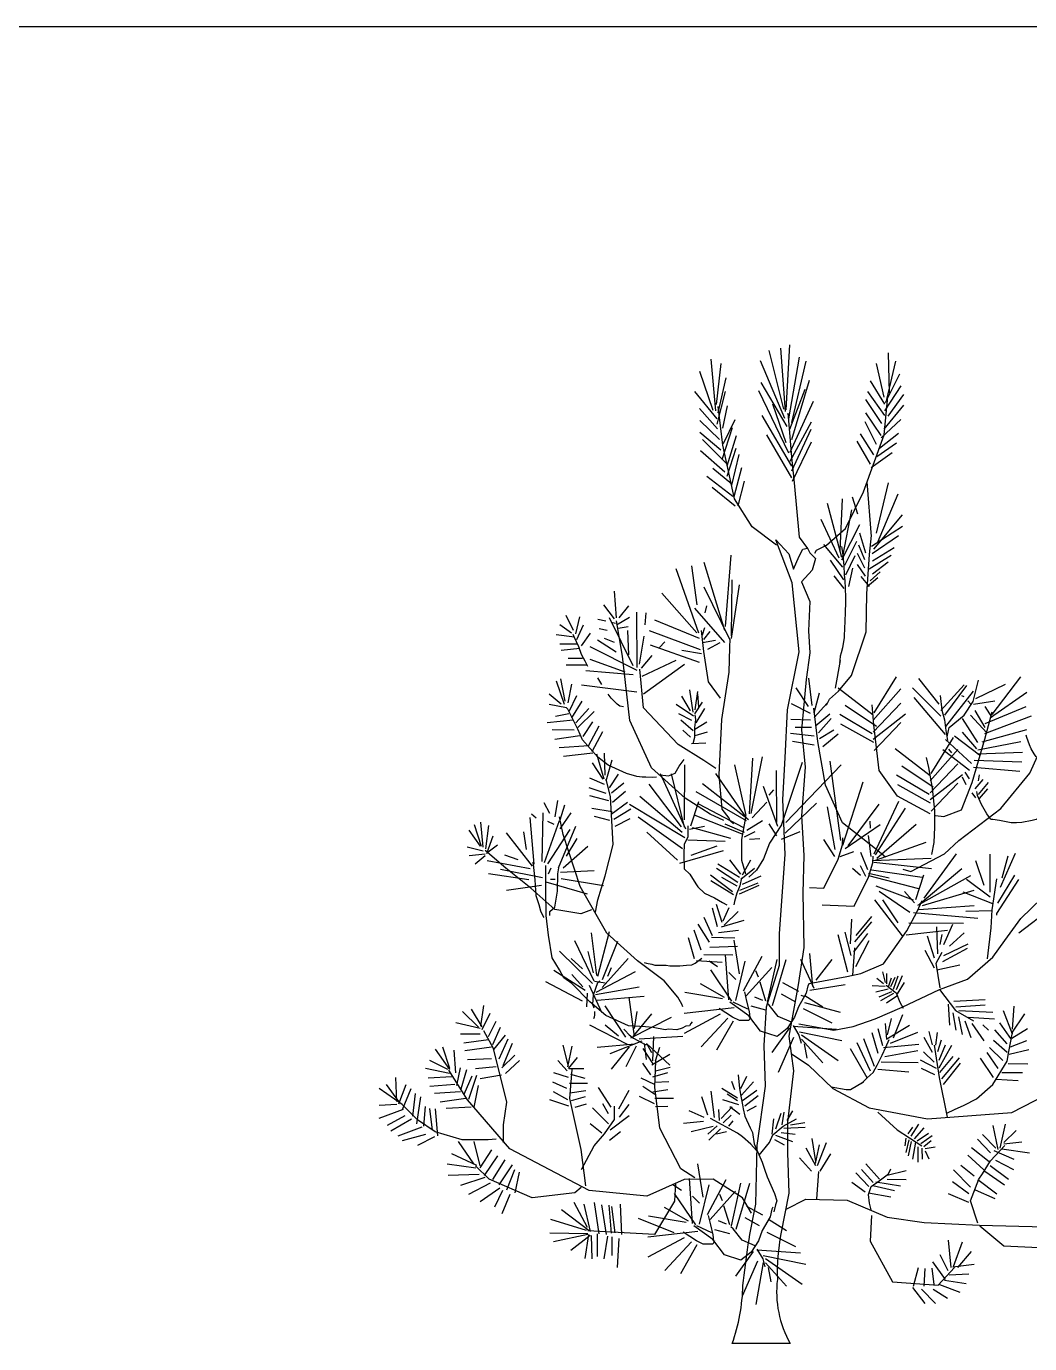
# Model space of a CAD drawing. Header units: millimetres. Extents: x 284148 to 331264, y 78716 to 101523.
# Drawn here: x 322635 to 324920, y 89466 to 92468 of the extents above; entities that cross this region are included whole.
import ezdxf

# ---------------------------------------------------------------- set-up
doc = ezdxf.new("R2010")
doc.units = ezdxf.units.MM
doc.layers.add('www.cad-blocks.net', color=7, linetype='Continuous')

# ---------------------------------------------------------------- blocks, each defined once
blk = doc.blocks.new('A$C13333923')
for p, q in [((922.9, 2129.2), (889, 2263.2)), ((926.5, 2124), (915.6, 2268.4)), ((927.7, 2128), (936.2, 2276.2)), ((1163.6, 2165.7), (1161.2, 2258)), ((768, 2125.4), (757.2, 2243.7)), ((769.2, 2139.7), (780.1, 2233.3)), ((925.3, 2108.4), (869.7, 2239.8)), ((933.8, 2107.1), (958, 2247.6)), ((941, 2099.3), (973.7, 2238.5)), ((1151.5, 2156.6), (1133.4, 2233.3)), ((1157.6, 2151.4), (1178.1, 2238.5)), ((762, 2126.7), (731.7, 2215.1)), ((772.9, 2121.4), (791, 2200.8)), ((941, 2060.3), (981, 2195.6)), ((1152.7, 2140.9), (1120.1, 2194.3)), ((1153.9, 2144.9), (1186.6, 2209.9)), ((770.5, 2107.1), (719.7, 2169.6)), ((770.5, 2095.5), (789.8, 2169.6)), ((933.8, 2029.1), (866, 2170.9)), ((930.2, 2090.3), (870.9, 2190.4)), ((936.2, 2083.7), (971.3, 2174.8)), ((1152.7, 2115), (1114, 2169.6)), ((1152.7, 2125.4), (1190.2, 2182.6)), ((1160, 2113.7), (1196.3, 2163.1)), ((783.8, 2047.3), (772.9, 2135.8)), ((783.8, 2086.4), (794.7, 2137.1)), ((927.7, 2052.5), (897.5, 2140.9)), ((937.4, 2031.7), (990.6, 2147.5)), ((1145.5, 2096.7), (1109.2, 2151.4)), ((1151.5, 2083.7), (1196.3, 2138.4)), ((771.7, 2085), (730.5, 2130.6)), ((776.5, 2060.3), (731.7, 2103.3)), ((785, 2051.2), (811.6, 2105.9)), ((941, 1999.2), (873.3, 2115)), ((1144.3, 2069.4), (1109.2, 2121.4)), ((1144.3, 2064.2), (1189, 2105.9)), ((778.9, 2035.7), (731.7, 2075.9)), ((782.6, 2014.8), (805.5, 2087.6)), ((937.4, 2010.9), (985.8, 2100.7)), ((941, 1988.8), (984.6, 2083.7)), ((1127.3, 2025.2), (1097.1, 2073.4)), ((1133.4, 2048.6), (1108, 2100.7)), ((1140.6, 2040.8), (1184.2, 2074.7)), ((793.5, 2004.4), (737.8, 2060.3)), ((810.4, 1925.1), (783.8, 2047.3)), ((793.5, 2000.5), (815.2, 2069.4)), ((941, 1973.2), (884.2, 2070.7)), ((942.2, 1965.4), (985.8, 2055.2)), ((1120.1, 2004.4), (1089.8, 2056.4)), ((1134.6, 2021.3), (1179.4, 2052.5)), ((788.6, 1986.2), (733, 2034.3)), ((793.5, 1977.1), (814, 2040.8)), ((804.3, 1956.3), (821.3, 2026.5)), ((1121.3, 1996.6), (1169.7, 2030.4)), ((804.3, 1958.9), (760.8, 1994)), ((809.2, 1930.3), (827.3, 1996.6)), ((806.7, 1930.3), (747.5, 1975.8)), ((818.9, 1909.5), (833.4, 1965.4)), ((1122.5, 1839.3), (1112.8, 1964.1)), ((1133.4, 1847.1), (1161.2, 1961.5)), ((811.6, 1908.2), (759.6, 1951.1)), ((850.3, 1861.4), (810.4, 1925.1)), ((1051.1, 1806.8), (1056, 1925.1)), ((1091, 1890), (1078.9, 1929)), ((1135.8, 1825), (1183, 1936.8)), ((1054.7, 1791.2), (1022.1, 1914.7)), ((1057.2, 1793.8), (1077.7, 1900.4)), ((906, 1819.8), (850.3, 1861.4)), ((1048.7, 1789.9), (1007.6, 1878.3)), ((1054.7, 1786), (1095.9, 1866.6)), ((1122.5, 1817.2), (1192.7, 1862.7)), ((1127.3, 1810.7), (1192.7, 1888.7)), ((1109.2, 1801.6), (1095.9, 1847.1)), ((1123.7, 1800.3), (1184.2, 1841.9)), ((1056.8, 1769.2), (1013.7, 1821.3)), ((1061.3, 1774.2), (1088.6, 1828.7)), ((1107.3, 1786.2), (1093.6, 1819.6)), ((1124.8, 1783.9), (1173.6, 1814.5)), ((725.6, 1683.8), (713.5, 1772.2)), ((788.5, 1625.3), (741.3, 1780)), ((789.7, 1634.4), (803, 1796.9)), ((1059.6, 1740.3), (1029.1, 1785)), ((1064.2, 1752.1), (1085.1, 1795.8)), ((1107.3, 1767.4), (1090.3, 1800.9)), ((1108.4, 1748.7), (1090.3, 1775.4)), ((1116.9, 1765.8), (1166.8, 1797)), ((1124.3, 1753.9), (1160, 1781.6)), ((729.3, 1618.8), (677.2, 1765.7)), ((1060.2, 1721), (1037.6, 1749.3)), ((1071, 1725.5), (1080.1, 1767.4)), ((1117.5, 1725.5), (1098.8, 1748.2)), ((1112.3, 1725.5), (1136.8, 1745.9)), ((1119.1, 1738.5), (1141.8, 1758.4)), ((541.7, 1653.9), (536.9, 1715)), ((800.6, 1603.2), (741.3, 1724.1)), ((803.8, 1613.1), (805, 1740.5)), ((803.8, 1606.6), (822, 1728.9)), ((536.9, 1651.3), (512.7, 1683.8)), ((547.8, 1653.9), (569.6, 1681.2)), ((724.4, 1620.1), (644.6, 1709.8)), ((743.8, 1665.6), (747.4, 1681.2)), ((443.8, 1625.3), (426.8, 1659.1)), ((448.6, 1617.5), (458.3, 1656.5)), ((579.2, 1544.7), (526, 1653.9)), ((541.7, 1638.3), (570.8, 1655.2)), ((588.9, 1540.8), (587.7, 1666.9)), ((607.1, 1638.3), (609.5, 1665.6)), ((788.5, 1598), (719.6, 1676)), ((438.9, 1618.8), (412.3, 1638.3)), ((451, 1604.5), (466.7, 1638.3)), ((517.5, 1646.1), (499.4, 1650)), ((520, 1625.3), (501.8, 1629.2)), ((539.3, 1640.9), (529.6, 1643.5)), ((545.4, 1630.5), (568.4, 1634.4)), ((569.6, 1569.4), (567.1, 1625.3)), ((732.9, 1581.1), (616.7, 1624)), ((730.5, 1607.1), (628.8, 1648.7)), ((737.7, 1614.9), (742.5, 1631.8)), ((740.1, 1604.5), (754.7, 1622.7)), ((446.2, 1609.7), (403.8, 1614.9)), ((451, 1594.1), (412.3, 1594.1)), ((445, 1611), (442.5, 1616.2)), ((455.8, 1587.6), (445, 1611)), ((461.9, 1590.2), (482.5, 1618.8)), ((540.5, 1575.9), (498.2, 1603.2)), ((536.9, 1598), (513.9, 1607.1)), ((593.8, 1548.6), (604.6, 1612.3)), ((730.5, 1552.5), (619.2, 1591.5)), ((639.7, 1586.3), (651.8, 1599.3)), ((737.7, 1598), (766.8, 1603.2)), ((749.8, 1582.4), (777.6, 1598)), ((458.3, 1583.7), (415.9, 1579.8)), ((464.3, 1561.6), (431.6, 1561.6)), ((461.9, 1570.7), (455.8, 1587.6)), ((470.4, 1555.1), (461.9, 1570.7)), ((588.9, 1534.3), (481.3, 1587.6)), ((598.6, 1539.4), (622.8, 1568.1)), ((735.3, 1572), (690.5, 1579.8)), ((474, 1546), (426.8, 1546)), ((476.4, 1543.4), (470.4, 1555.1)), ((579.2, 1523.9), (471.6, 1532.9)), ((561.1, 1530.4), (481.3, 1559)), ((599.8, 1521.2), (677.2, 1557.7)), ((603.4, 1481), (696.6, 1548.6)), ((423.2, 1456.2), (405, 1509.6)), ((424.4, 1464), (414.7, 1514.8)), ((431.6, 1460.2), (440.1, 1503.1)), ((507.9, 1501.7), (499.4, 1517.4)), ((987.2, 1454.5), (979.9, 1516.8)), ((1128.7, 1437.5), (1179.5, 1519.4)), ((1276.3, 1457), (1230.3, 1515.6)), ((1279.9, 1442.7), (1333.1, 1501.3)), ((1359.7, 1470.1), (1427.5, 1502.5)), ((1397.2, 1433.6), (1462.6, 1519.4)), ((415.9, 1457.5), (388.1, 1479.7)), ((434.1, 1440.6), (451, 1477)), ((587.7, 1484.8), (461.9, 1500.5)), ((709.9, 1441.9), (690.5, 1475.7)), ((715.9, 1439.3), (708.7, 1490.1)), ((720.8, 1444.5), (726.8, 1486.2)), ((729.4, 1451.2), (726.8, 1480.5)), ((978.7, 1451.8), (950.8, 1494.8)), ((992, 1437.5), (1004.1, 1483)), ((1126.3, 1432.3), (1046.4, 1493.5)), ((1126.3, 1420.6), (1189.2, 1492.2)), ((1279.9, 1429.7), (1215.8, 1494.8)), ((1290.8, 1388.1), (1219.4, 1472.6)), ((1289.6, 1432.3), (1339.2, 1499.9)), ((1292, 1406.3), (1354.9, 1486.9)), ((1333.1, 1474), (1328.3, 1476.5)), ((1393.6, 1427.1), (1475.9, 1484.3)), ((428, 1448.5), (388.1, 1456.2)), ((440.1, 1426.3), (463.1, 1464)), ((448.6, 1414.6), (478.8, 1447.1)), ((717.1, 1430.2), (677.2, 1456.2)), ((719.6, 1435.4), (737.7, 1461.5)), ((723.2, 1414.6), (742.5, 1447.1)), ((983.5, 1436.2), (940, 1458.3)), ((992, 1427.1), (1021, 1459.6)), ((1133.5, 1406.3), (1062.1, 1454.5)), ((1126.3, 1393.3), (1189.2, 1459.6)), ((1348.9, 1457), (1341.6, 1464.8)), ((1354.9, 1457), (1403.3, 1464.8)), ((1381.5, 1403.7), (1358.5, 1442.7)), ((1397.2, 1427.1), (1381.5, 1451.8)), ((1381.5, 1412.8), (1474.7, 1451.8)), ((442.5, 1421.1), (383.3, 1414.6)), ((432.9, 1435.4), (402.6, 1429)), ((453.4, 1404.2), (490.9, 1440.6)), ((465.5, 1383.4), (487.3, 1417.2)), ((713.5, 1419.8), (683.3, 1435.4)), ((715.9, 1396.4), (688.1, 1421.1)), ((719.6, 1400.3), (747.4, 1417.2)), ((983.5, 1420.6), (938.8, 1421.9)), ((995.6, 1408.9), (1027.1, 1434.9)), ((1001.7, 1392), (1030.7, 1424.5)), ((1123.8, 1389.4), (1050, 1433.6)), ((1127.5, 1369.9), (1052.5, 1411.5)), ((1126.3, 1377.7), (1200.1, 1434.9)), ((1128.7, 1351.7), (1189.2, 1415.4)), ((1364.6, 1369.9), (1329.5, 1424.5)), ((1385.1, 1392), (1347.7, 1432.3)), ((1380.3, 1390.7), (1486.8, 1431)), ((445, 1397.7), (395.3, 1399)), ((458.3, 1384.7), (401.4, 1376.9)), ((477.6, 1362.6), (501.8, 1408.1)), ((486.1, 1349.6), (510.3, 1395.1)), ((709.9, 1382.1), (693, 1397.7)), ((720.8, 1386), (748.6, 1393.8)), ((992, 1384.2), (937.5, 1390.7)), ((985.9, 1403.7), (948.4, 1403.7)), ((1004.1, 1379), (1036.8, 1398.5)), ((1011.3, 1360.8), (1046.4, 1389.4)), ((1258.3, 1299.4), (1309.1, 1381.3)), ((1368.2, 1341.3), (1311.3, 1384.2)), ((1362.2, 1355.6), (1329.5, 1393.3)), ((1374.3, 1371.2), (1475.9, 1399.8)), ((478.8, 1362.6), (411.1, 1357.4)), ((712.3, 1367.8), (745, 1369.1)), ((992, 1363.4), (942.4, 1372.5)), ((1255.8, 1294.2), (1176, 1355.3)), ((1255.8, 1282.5), (1318.7, 1354)), ((1345.2, 1306.2), (1284.7, 1353)), ((1350.1, 1321.8), (1290.8, 1376.4)), ((1364.6, 1353), (1462.6, 1372.5)), ((487.3, 1345.7), (420.8, 1337.9)), ((511, 1286.1), (486.8, 1323.8)), ((513.4, 1286.1), (496.5, 1343.3)), ((515.8, 1295.1), (514.6, 1345.9)), ((518.3, 1282.2), (531.6, 1330.3)), ((844.8, 1207.3), (852, 1334.1)), ((848.2, 1208), (874, 1337.4)), ((917.4, 1181.6), (965.5, 1325.2)), ((1052.5, 1146.3), (1028.3, 1327)), ((1255.8, 1255.2), (1318.7, 1321.5)), ((1356.1, 1329.6), (1465, 1325.7)), ((1363.4, 1343.9), (1466.2, 1347.8)), ((525.5, 1266.5), (546.1, 1297.8)), ((699.1, 1172.1), (641.4, 1298.1)), ((696.7, 1177.1), (667.2, 1298.6)), ((696.6, 1193.3), (696.9, 1318.7)), ((837.9, 1197.9), (767.9, 1299)), ((837.2, 1203.2), (811, 1319)), ((906.8, 1187.7), (906.2, 1305.7)), ((927.4, 1187.2), (1053.6, 1318.7)), ((1253.4, 1251.3), (1179.6, 1295.5)), ((1263.1, 1268.2), (1191.7, 1316.3)), ((1255.8, 1239.6), (1329.6, 1296.8)), ((1345.2, 1286.7), (1335.5, 1302.3)), ((1354.9, 1314), (1460.1, 1304.9)), ((1365.8, 1282.8), (1368.2, 1295.8)), ((518.3, 1253.6), (479.6, 1266.5)), ((514.6, 1274.4), (480.8, 1288.6)), ((530.4, 1254.8), (558.2, 1278.3)), ((689.6, 1177.5), (615.6, 1275.1)), ((842, 1193.3), (737.6, 1276)), ((908.9, 1178.2), (876.6, 1269.4)), ((889.6, 1250.2), (899.8, 1262.1)), ((1057.3, 1135.9), (1103.3, 1280.2)), ((1257, 1231.8), (1182, 1273.4)), ((1258.3, 1213.6), (1318.7, 1277.3)), ((1338, 1273.7), (1329.5, 1290.6)), ((1358.5, 1264.6), (1376.7, 1285.4)), ((1365.8, 1251.6), (1388.8, 1278.9)), ((1368.2, 1242.5), (1387.6, 1264.6)), ((390, 1208), (376.7, 1232.7)), ((402.1, 1200.2), (408.2, 1237.9)), ((524.3, 1236.7), (480.8, 1248.4)), ((529.2, 1206.8), (566.6, 1234.1)), ((532.8, 1234.1), (561.8, 1258.8)), ((691, 1165.1), (594.8, 1246.8)), ((710.7, 1179.8), (729, 1235.6)), ((837.7, 1191.6), (722.8, 1257.8)), ((850.3, 1198.5), (883.6, 1233.7)), ((925.8, 1163.6), (997, 1231.3)), ((1128.7, 1116.4), (1184.3, 1236)), ((1359.7, 1243.8), (1351.3, 1255.5)), ((358.6, 1197.6), (347.7, 1206.7)), ((371.9, 1098.8), (374.3, 1209.3)), ((413, 1193.7), (423.9, 1227.5)), ((413, 1172.9), (438.4, 1209.3)), ((531.6, 1211.9), (485.6, 1219.7)), ((526.7, 1192.4), (491.6, 1201.6)), ((535.2, 1195), (573.9, 1218.5)), ((696.9, 1152.8), (571.1, 1228.7)), ((829.8, 1160.3), (720.4, 1203.3)), ((831.6, 1175.1), (728.9, 1229.3)), ((1039.8, 1126.3), (1022.3, 1223)), ((1069.4, 1134.6), (1139.6, 1229.5)), ((1131.1, 1113.8), (1200.1, 1220.4)), ((234, 1132.6), (218.3, 1182)), ((237.6, 1131.3), (232.8, 1188.5)), ((243.7, 1127.4), (250.9, 1180.7)), ((353.7, 1092.3), (345.3, 1198.9)), ((377.9, 1096.2), (411.8, 1192.4)), ((399.7, 1183.3), (385.2, 1189.8)), ((385.2, 1093.6), (436, 1171.6)), ((409.4, 1084.5), (449.3, 1179.4)), ((538.8, 1179.4), (572.7, 1196.4)), ((691.9, 1127.4), (590.6, 1200)), ((708, 1172), (741.9, 1179.5)), ((802.3, 1151.4), (714.8, 1175.1)), ((832.9, 1164.5), (788.7, 1183.9)), ((838.5, 1170.1), (874.2, 1192.2)), ((907.1, 1157), (888.9, 1184.2)), ((1062.1, 1128.1), (1142, 1182.7)), ((1120.2, 1174.9), (1119, 1190.5)), ((1134.7, 1106), (1224.3, 1184)), ((231.6, 1133.9), (206.1, 1170.3)), ((246.1, 1117), (260.6, 1157.3)), ((350.1, 1088.4), (290.8, 1163.8)), ((336.8, 1126.1), (330.7, 1166.4)), ((427.5, 1110.5), (451.7, 1150.8)), ((680.7, 1101.8), (610.6, 1165.9)), ((703.8, 1147.8), (788.8, 1145.2)), ((833.2, 1154.6), (857.5, 1167.4)), ((844.5, 1149.6), (868.3, 1151.4)), ((917, 1149.7), (960, 1166.7)), ((1038.7, 1109.9), (1014, 1149)), ((1121.4, 1109.9), (1115.4, 1158)), ((1131.1, 1102.1), (1247.2, 1142.4)), ((237.6, 1122.2), (201.3, 1131.3)), ((242.5, 1115.7), (206.1, 1111.8)), ((242.5, 1111.8), (219.5, 1092.3)), ((246.1, 1118.3), (270.3, 1136.5)), ((317.4, 1102.7), (287.2, 1113.1)), ((420.3, 1084.5), (475.9, 1133.9)), ((686, 1094.7), (785.1, 1123.7)), ((711.4, 1113.2), (770.5, 1134.4)), ((1051.1, 1109.9), (1081.8, 1121.2)), ((1114.2, 1080), (1098.4, 1119)), ((1242.4, 1015), (1316.2, 1116.4)), ((1392.8, 1028.7), (1392.8, 1115.4)), ((1415.8, 1040.2), (1450.5, 1117.3)), ((1419.8, 1061.6), (1433.4, 1111.7)), ((345.3, 1081.9), (247.3, 1100.1)), ((386.4, 1070.2), (392.5, 1084.5)), ((769, 1083.2), (818.2, 1051.4)), ((772.4, 1093.5), (821.5, 1062.8)), ((825.1, 1069.5), (800, 1102.7)), ((825.1, 1058.2), (855.9, 1083.2)), ((828.5, 1068.4), (847.8, 1102.7)), ((1097.2, 1067), (1079.1, 1082.6)), ((1109.3, 1064.4), (1097.2, 1089.1)), ((1125.1, 1100.8), (1258.1, 1106)), ((1127.5, 1096.9), (1259.3, 1082.6)), ((1232.7, 1002), (1328.3, 1082.6)), ((1379.2, 1044.2), (1360.2, 1100.2)), ((341.6, 1057.2), (249.7, 1070.2)), ((373.1, 1061.1), (277.5, 1080.6)), ((380.3, 1052), (474.7, 1024.7)), ((391.3, 1058.5), (402.1, 1058.5)), ((414.2, 1074.1), (490.4, 1078)), ((415.4, 1059.8), (512.2, 1044.2)), ((805.6, 1029.6), (755.3, 1067.2)), ((807.8, 1022.8), (756.5, 1054.8)), ((780.5, 1062.8), (815.9, 1043.4)), ((828.5, 1046.8), (870.7, 1066.1)), ((1115.4, 1072.2), (1162.6, 1061.8)), ((1115.4, 1067), (1229.1, 1037.1)), ((1122.6, 1080), (1237.6, 1063.1)), ((1223, 1012.4), (1241.2, 1068.3)), ((1227.9, 999.4), (1348.9, 1067)), ((1392.8, 1017.2), (1339, 1057.6)), ((1408.1, 980.5), (1458.2, 1057.6)), ((1409.9, 1003.8), (1448.7, 1067.2)), ((370.7, 1044.2), (290.8, 1032.5)), ((821.5, 1025.1), (866.2, 1044.5)), ((822.7, 1033.1), (863.9, 1050.2)), ((1132.3, 1043.6), (1217, 1011.1)), ((1209.7, 982.5), (1139.6, 1030.6)), ((1220.6, 1004.6), (1197.6, 1030.6)), ((1238.8, 998.1), (1356.1, 1033.2)), ((1398.6, 1001.9), (1331, 1028.7)), ((771.7, 949.7), (760.1, 992.3)), ((782.2, 959.7), (769.4, 1001)), ((784.5, 963.4), (798.5, 993.5)), ((1192.8, 929.2), (1129.9, 1011.1)), ((1183.1, 959.1), (1148, 1011.1)), ((1230.3, 989), (1356.1, 998.1)), ((760.1, 929.6), (741.4, 971)), ((781, 949.7), (832.3, 964.7)), ((786.9, 953.4), (818.4, 984.7)), ((1074.4, 911.2), (1077.3, 967.1)), ((1084.7, 915.6), (1123.1, 961.2)), ((1087.6, 930.3), (1123.1, 973)), ((1218.2, 982.5), (1364.6, 969.5)), ((1396.8, 986.4), (1336.8, 984.5)), ((1408.1, 976.7), (1408.1, 980.5)), ((496.5, 838.8), (484.4, 936.3)), ((498.9, 837.5), (525.5, 938.9)), ((734.4, 897), (718.1, 942.1)), ((753.1, 914.6), (727.4, 955.9)), ((774, 937.1), (819.5, 942.1)), ((1068.6, 846.4), (1046.4, 931.8)), ((1076, 884.7), (1062.7, 937.7)), ((1081.8, 891.9), (1114.1, 934.7)), ((1201.3, 931.8), (1295.6, 942.2)), ((1207.3, 959.1), (1331.9, 957.8)), ((1273.2, 888.1), (1271.3, 949.7)), ((1279, 909.3), (1283, 932.3)), ((1286.7, 909.3), (1307.9, 955.6)), ((1300.2, 905.6), (1333.1, 936.3)), ((490.4, 825.8), (446.9, 918.1)), ((509.8, 829.7), (544.9, 916.8)), ((719.2, 877), (705.2, 924.6)), ((754.2, 903.3), (817.2, 905.8)), ((757.7, 925.9), (811.4, 924.6)), ((821.5, 843), (809.4, 919.7)), ((1083.9, 901.8), (1079, 839.4)), ((1086.3, 859.5), (1117, 918.5)), ((1265.5, 878.5), (1250.1, 928.6)), ((1284.9, 870.7), (1340.8, 901.5)), ((1286.7, 884.4), (1342.7, 911.1)), ((486.8, 820.6), (411.8, 894.7)), ((463.8, 854.4), (438.4, 877.8)), ((489.2, 845.3), (477.1, 893.4)), ((508.6, 811.5), (567.9, 877.8)), ((723.9, 873.2), (782.2, 869.5)), ((740.2, 887), (806.7, 885.7)), ((771.9, 858.6), (752.5, 871.6)), ((797.3, 783.2), (790, 885.9)), ((813, 781.9), (834.8, 871.6)), ((831.1, 804), (873.5, 883.3)), ((885.6, 778), (907.4, 875.5)), ((896.5, 770.2), (927.9, 875.5)), ((991.8, 809.6), (961.1, 875.7)), ((988.9, 813.9), (981.7, 889.1)), ((996.3, 828.6), (1033.1, 875.7)), ((1265.5, 855.5), (1244.3, 895.9)), ((469.9, 805), (398.5, 850.5)), ((465, 812.8), (439.6, 841.4)), ((495.3, 801.1), (584.8, 847.9)), ((521.9, 837.5), (530.4, 857)), ((804.5, 780.6), (756.1, 852.1)), ((813, 830), (797.3, 845.6)), ((837.2, 792.3), (895.3, 857.3)), ((865, 835.2), (859, 849.5)), ((1153.9, 822.9), (1148.1, 847.4)), ((1157.6, 820.1), (1157.2, 843.4)), ((1271.3, 851.5), (1323.3, 863)), ((463.8, 780.3), (380.3, 824.5)), ((479.6, 816.7), (507.4, 755.6)), ((491.6, 825.8), (515.8, 821.9)), ((494.1, 795.9), (593.3, 812.8)), ((787.6, 788.4), (733.2, 819.6)), ((882, 780.6), (868.7, 823.5)), ((957, 802.7), (920.7, 822.2)), ((981.7, 805.2), (1062.7, 818.3)), ((1153.6, 814.2), (1123.6, 815.7)), ((1149.9, 819.8), (1134.2, 832.2)), ((1161.3, 813.2), (1167.8, 833.7)), ((1166, 814.2), (1176.3, 835)), ((1172.2, 807.6), (1183.2, 837.8)), ((1179.2, 807), (1193.1, 839)), ((1181.7, 797.4), (1197.5, 822.9)), ((474.7, 798.5), (473.5, 767.3)), ((497.7, 782.9), (604.2, 792)), ((582.4, 699.7), (570.3, 789.4)), ((782.8, 785.8), (696.9, 800.1)), ((874.7, 781.9), (856.6, 789.7)), ((949.7, 778), (917.1, 796.2)), ((969.1, 791), (961.8, 793.6)), ((970.3, 793.6), (1011.4, 767.6)), ((1160.2, 807.9), (1132.4, 801.1)), ((1167.8, 801.4), (1139.3, 789.3)), ((1172.6, 798), (1143, 780.9)), ((1179.9, 791.8), (1156.5, 776.2)), ((1310.1, 780.3), (1381.1, 784)), ((227.4, 720.9), (191.1, 757.2)), ((235.9, 722.2), (211.7, 762.5)), ((232.3, 723.5), (239.5, 770.3)), ((235.9, 715.7), (254, 753.4)), ((563, 698.4), (515.8, 769.9)), ((580, 701), (622.3, 751.7)), ((582.4, 717.9), (588.4, 756.9)), ((809.4, 765), (695.7, 752)), ((777.9, 750.7), (695.7, 706.5)), ((840.8, 762.4), (807, 778)), ((882, 759.8), (848.1, 768.9)), ((966.6, 763.7), (1032, 731.2)), ((969.8, 777.1), (1050.8, 755)), ((1296.6, 773.7), (1299.9, 725.9)), ((1307.5, 754.2), (1314.5, 714.1)), ((1314.5, 767.2), (1381.4, 772.2)), ((1321.4, 759.1), (1398.6, 755.1)), ((1443.4, 705), (1422.9, 758.3)), ((1442.2, 707.6), (1471.3, 751.8)), ((1443.4, 716.7), (1447.1, 768.7)), ((231.1, 718.2), (175.4, 731.2)), ((250.4, 700), (267.3, 735.1)), ((260.1, 681.8), (277, 720.9)), ((566.6, 681.5), (480.8, 725.7)), ((546.1, 701), (515.8, 725.7)), ((573.9, 697.1), (667, 743.9)), ((794.9, 741.6), (734.4, 676.6)), ((807, 735.1), (769.5, 668.8)), ((943.7, 723.4), (1042.9, 716.9)), ((1157.5, 693.4), (1154, 729.7)), ((1157.5, 694.6), (1208.8, 725.9)), ((1158.7, 703.4), (1168, 741)), ((1172.7, 697.1), (1193.7, 749.7)), ((1320.7, 744.5), (1328.8, 704.4)), ((1335, 735.5), (1348.5, 697.9)), ((1342.7, 743.6), (1402.3, 739.9)), ((1350.7, 729.3), (1377.8, 690.4)), ((1375.6, 726.2), (1389.1, 714.7)), ((1441, 693.3), (1414.4, 731)), ((231.1, 705.2), (186.3, 705.2)), ((250.4, 692.2), (193.5, 684.5)), ((262.5, 670.1), (289.1, 702.7)), ((274.6, 649.3), (295.2, 694.8)), ((593.3, 694.5), (692.5, 701)), ((624.2, 644.1), (626.6, 700)), ((935.2, 719.5), (895.3, 663.6)), ((944.9, 697.4), (909.8, 618.1)), ((958.2, 710.4), (1055, 690.9)), ((963, 703.9), (1046.5, 645.4)), ((963, 693.5), (1011.4, 640.2)), ((1129.5, 631.9), (1105.1, 694.6)), ((1137.7, 660.8), (1123.7, 708.4)), ((1148.2, 678.3), (1137.7, 717.2)), ((1165.7, 684.6), (1227.5, 709.6)), ((1261.5, 663.1), (1242.1, 697.9)), ((1261.5, 681.1), (1253.4, 711.6)), ((1268.8, 680.5), (1272.8, 708.8)), ((1273.5, 665.9), (1281.6, 692.6)), ((1431.3, 663.4), (1399.9, 690.7)), ((1431.3, 682.9), (1403.5, 715.4)), ((1438.6, 676.4), (1476.1, 690.7)), ((1442.2, 695.9), (1477.3, 718)), ((162.1, 624.6), (129.4, 671.4)), ((162.1, 627.2), (146.4, 675.3)), ((175.4, 616.8), (171.8, 668.8)), ((256.5, 675.3), (196, 667.5)), ((283.1, 633.7), (304.9, 684.5)), ((431.9, 632.4), (419.8, 680.5)), ((430.7, 631.1), (440.3, 677.9)), ((583.6, 682.8), (497.7, 675)), ((599.3, 689.3), (526.7, 660.7)), ((570.3, 676.3), (529.2, 625.6)), ((586, 677.6), (563, 630.7)), ((625.4, 637.6), (602.4, 672.7)), ((604.2, 684.1), (609, 647.7)), ((610.2, 684.1), (663.4, 634.7)), ((611.4, 681.5), (621.1, 663.3)), ((630.3, 644.1), (639.9, 675.3)), ((969.1, 683.1), (975.1, 650.6)), ((1112.1, 605.6), (1074.8, 672.1)), ((1120.2, 620.7), (1089.9, 685.8)), ((1149.4, 674.6), (1229.8, 682.1)), ((1152.9, 654.5), (1227.5, 668.3)), ((1264.8, 641.6), (1240.6, 664.9)), ((1276.1, 645.7), (1291.1, 681.1)), ((1276.1, 628.3), (1305, 680.5)), ((1410.8, 627), (1385.4, 663.4)), ((1421.7, 645.2), (1391.4, 675.1)), ((1436.2, 659.5), (1481, 669.9)), ((157.3, 624.6), (116.1, 645.4)), ((256.5, 649.3), (202, 646.7)), ((267.3, 631.1), (220.2, 625.9)), ((280.7, 628.5), (309.7, 657.1)), ((289.1, 615.5), (320.6, 645.4)), ((429.4, 622), (407.7, 645.4)), ((431.9, 627.2), (452.4, 651.9)), ((619.4, 612.9), (601.2, 638.9)), ((621.8, 635), (662.9, 659.7)), ((1144.7, 642), (1228.7, 640.7)), ((1270.2, 626.7), (1234, 646.3)), ((1277.6, 618), (1308.3, 654.4)), ((1282.3, 603.4), (1322.5, 651.6)), ((1286.3, 590.6), (1324.7, 638.8)), ((1399.9, 606.2), (1370.9, 650.4)), ((1433.7, 638.7), (1478.5, 637.4)), ((41.1, 551.8), (38.7, 606.4)), ((160.9, 615.5), (106.4, 627.2)), ((166.9, 607.7), (112.5, 605.1)), ((177.8, 588.2), (186.3, 628.5)), ((187.5, 580.4), (200.8, 624.6)), ((194.8, 568.7), (212.9, 610.3)), ((205.6, 557), (223.8, 611.6)), ((279.4, 611.6), (231.1, 603.8)), ((431.9, 606.4), (399.2, 616.8)), ((433.1, 627.2), (467, 627.2)), ((436.7, 614.2), (469.4, 605.1)), ((627.8, 590.8), (597.6, 605.1)), ((624.2, 607.7), (658.1, 618.1)), ((630.3, 622), (664.1, 629.8)), ((824.9, 581.1), (838.1, 609.7)), ((1136.5, 625.7), (1207.7, 619.4)), ((1266.2, 612.7), (1235.9, 627.3)), ((1405.9, 602.3), (1456.7, 599.7)), ((1419.2, 617.9), (1466.4, 617.9)), ((53.2, 545.3), (1.2, 581.7)), ((46, 551.8), (18.1, 590.8)), ((46, 546.6), (62.9, 590.8)), ((54.4, 533.6), (73.8, 581.7)), ((173, 590.8), (116.1, 585.6)), ((186.3, 573.9), (127, 570)), ((217.7, 538.8), (227.4, 588.2)), ((428.2, 581.7), (396.8, 596)), ((430.7, 555.7), (398, 573.9)), ((434.3, 593.4), (475.4, 593.4)), ((435.5, 571.3), (471.8, 576.5)), ((529.4, 539.2), (500.5, 583.4)), ((546.7, 535.1), (570.7, 577.6)), ((629, 567.4), (601.2, 585.6)), ((624.2, 573.9), (658.1, 579.1)), ((627.8, 596), (660.5, 597.3)), ((765, 515.5), (756.9, 575.4)), ((781.4, 581.8), (817.5, 560.5)), ((811, 578.6), (804.5, 597.5)), ((826.5, 566.2), (853.6, 596.5)), ((828.9, 554), (861, 577.8)), ((41.1, 545.3), (1.2, 542.7)), ((77.4, 518), (83.5, 570)), ((87.1, 501.1), (95.6, 562.2)), ((198.4, 558.3), (140.3, 550.5)), ((433.1, 541.4), (389.5, 555.7)), ((439.1, 554.4), (470.6, 563.5)), ((447.6, 538.8), (473, 546.6)), ((523.6, 523.7), (510.1, 546.6)), ((548.6, 516.3), (570.7, 544.9)), ((627.8, 546.6), (594, 563.5)), ((629, 559.6), (671.4, 559.6)), ((630.3, 540.1), (658.1, 541.4)), ((749.5, 520.4), (735.6, 562.2)), ((820, 544.1), (783.8, 555.5)), ((793.7, 569.6), (817.5, 554)), ((833.9, 541.6), (864.2, 565.4)), ((838.8, 530.2), (860.1, 541.6)), ((55.6, 533.6), (0, 512.8)), ((59.3, 519.3), (19.4, 497.2)), ((75, 511.5), (27.8, 484.2)), ((102.8, 495.9), (106.4, 540.1)), ((122.2, 486.8), (116.1, 536.2)), ((134.3, 473.8), (129.4, 534.9)), ((210.5, 538.8), (153.6, 536.2)), ((523.6, 500.8), (487.1, 537.6)), ((527.4, 486.9), (570.7, 519.6)), ((741.2, 515.5), (706.9, 530.2)), ((775.8, 508.8), (774.9, 533.4)), ((779.8, 513), (805.2, 539.3)), ((784.7, 503.1), (802.7, 520.4)), ((822.4, 522), (799.5, 539.3)), ((896.2, 477.7), (899.6, 512.2)), ((904.5, 489.2), (916.7, 525.2)), ((919.1, 498.3), (923.4, 527.7)), ((929.9, 508.8), (942.9, 530.2)), ((98, 493.3), (43.6, 472.5)), ((508.2, 479.6), (481.3, 500.8)), ((525.5, 464), (550.5, 483.6)), ((739.6, 506.5), (694.5, 501.5)), ((761.8, 494.9), (711.8, 482.7)), ((770.8, 496.6), (749.5, 477.7)), ((778.2, 489.2), (752, 463.8)), ((792.1, 482.7), (769.3, 477.7)), ((797.1, 495.8), (807.6, 508)), ((916.7, 481), (948.8, 477.7)), ((922.5, 490.9), (971.6, 493.3)), ((938, 498.3), (970.7, 504)), ((1206.2, 478.1), (1216.1, 493)), ((1212.8, 473.1), (1230, 499.9)), ((1220.5, 466.9), (1242.4, 491.5)), ((1410.5, 442.6), (1399.6, 497.2)), ((1415.4, 445.2), (1427.5, 499.8)), ((1423.8, 458.2), (1451.7, 485.5)), ((106.4, 476.4), (53.2, 462.1)), ((127, 471.2), (88.3, 451.7)), ((216.5, 410.1), (181.5, 460.8)), ((231.1, 404.9), (217.7, 460.8)), ((901.2, 465.5), (923.4, 453.1)), ((903.7, 475.2), (942.2, 460.5)), ((995.7, 415.3), (987.3, 467.4)), ((994.5, 410.2), (1004.2, 453.1)), ((999.3, 406.3), (1019.9, 458.2)), ((1200.4, 468.2), (1198.2, 450.4)), ((1207.7, 464.1), (1200.4, 435.8)), ((1212.5, 461), (1206.2, 428.1)), ((1222.3, 459.1), (1215.7, 420.3)), ((1226, 461.9), (1252.3, 479.4)), ((1234.8, 456), (1260.4, 474.4)), ((1241.3, 449.2), (1258.5, 462.9)), ((1393.6, 434.8), (1363.4, 466)), ((1405.7, 445.2), (1375.4, 476.4)), ((1423.8, 455.6), (1465, 459.5)), ((223.8, 406.2), (166.9, 432.2)), ((231.1, 401), (257.7, 441.3)), ((240.7, 382.8), (271, 428.3)), ((986, 393.3), (958.2, 423.1)), ((995.7, 405), (973.9, 445.2)), ((1005.4, 393.3), (1029.6, 432.3)), ((1227.8, 448.6), (1227.5, 413.4)), ((1236.6, 445.2), (1237.7, 420.6)), ((1244.3, 444.8), (1267.7, 448.3)), ((1244.3, 439.2), (1252.7, 421.2)), ((1377.9, 395.8), (1341.6, 429.6)), ((1390, 414), (1350, 446.5)), ((1400.9, 440), (1446.8, 420.5)), ((1419, 443.9), (1481.9, 434.8)), ((221.4, 399.7), (156.1, 408.8)), ((260.1, 373.7), (287.9, 419.2)), ((274.6, 362), (304.9, 407.5)), ((291.5, 350.3), (309.7, 397.1)), ((310.9, 343.8), (320.6, 390.6)), ((739.1, 333.4), (727, 410.1)), ((1001.5, 392.2), (996.7, 329.8)), ((1126.3, 367.2), (1099.6, 397.1)), ((1140.8, 375), (1109.3, 410.1)), ((1157.7, 384.1), (1201.2, 394.5)), ((1347.6, 356.8), (1308.9, 395.8)), ((1356.1, 381.5), (1325.8, 406.2)), ((1380.3, 393.2), (1425.1, 362)), ((1392.4, 406.2), (1434.7, 375)), ((1404.5, 417.9), (1445.6, 397.1)), ((228.6, 385.4), (158.5, 382.8)), ((241.9, 378.9), (186.3, 360.7)), ((254, 365.9), (204.4, 339.9)), ((689.5, 349), (670.2, 362)), ((715, 273.6), (707.7, 376.3)), ((730.7, 272.3), (752.4, 362)), ((748.8, 294.4), (791.2, 373.7)), ((803.3, 268.4), (825, 365.9)), ((814.1, 260.6), (845.6, 365.9)), ((1108.1, 345.1), (1077.9, 367.2)), ((1116.6, 358.1), (1086.3, 389.3)), ((1125, 360.7), (1174.6, 349)), ((1132.3, 368.5), (1188, 359.4)), ((1157.7, 375), (1201.2, 373.7)), ((1344, 341.2), (1306.5, 368.5)), ((1364.6, 373.7), (1408.1, 341.2)), ((275.8, 354.2), (231.1, 323)), ((281.9, 349), (263.7, 311.3)), ((298.8, 339.9), (280.7, 295.7)), ((722.2, 271), (673.8, 342.5)), ((730.7, 320.4), (715, 336)), ((754.9, 282.7), (812.9, 347.7)), ((782.7, 325.6), (776.6, 339.9)), ((1115.4, 343.8), (1166.2, 334.7)), ((1344, 321.7), (1298, 341.2)), ((1358.5, 350.3), (1403.3, 330.8)), ((479.1, 256.7), (416.1, 304.8)), ((475.4, 264.5), (445.2, 321.7)), ((482.7, 255.4), (468.2, 317.8)), ((502, 250.2), (491.1, 321.7)), ((519, 248.9), (508.1, 316.5)), ((529.9, 251.5), (525, 315.2)), ((538.3, 252.8), (531.1, 312.6)), ((554, 248.9), (550.4, 317.8)), ((705.3, 278.8), (650.8, 310)), ((799.6, 271), (786.3, 313.9)), ((874.6, 293.1), (838.3, 312.6)), ((473, 258), (391.9, 282.7)), ((672.6, 252.8), (591.6, 285.3)), ((700.4, 276.2), (614.5, 290.5)), ((792.4, 272.3), (774.2, 280.1)), ((867.4, 268.4), (834.7, 286.6)), ((887.9, 284), (929.1, 258)), ((476.6, 250.2), (389.5, 251.5)), ((476.6, 248.9), (398, 232)), ((481.5, 246.3), (437.9, 212.5)), ((477.8, 248.9), (469.4, 194.3)), ((483.9, 246.3), (485.1, 193)), ((497.2, 250.2), (497.2, 198.2)), ((521.4, 245), (512.9, 193)), ((531.1, 243.7), (531.1, 200.8)), ((727, 255.4), (613.3, 242.4)), ((695.6, 241.1), (613.3, 196.9)), ((758.5, 252.8), (724.6, 268.4)), ((799.6, 250.2), (765.8, 259.3)), ((884.3, 254.1), (949.6, 221.6)), ((546.8, 239.8), (543.2, 173.5)), ((712.5, 232), (652, 167)), ((724.6, 225.5), (687.1, 159.2)), ((861.3, 213.8), (960.5, 207.3)), ((1304.1, 173.5), (1298, 235.9)), ((1308.9, 176.1), (1329.5, 232)), ((852.9, 209.9), (812.9, 154)), ((862.5, 187.8), (827.5, 108.5)), ((875.8, 185.2), (858.9, 89)), ((875.8, 200.8), (972.6, 181.3)), ((880.7, 194.3), (964.1, 135.8)), ((880.7, 183.9), (929.1, 130.6)), ((1290.8, 146.2), (1261.7, 186.5)), ((1296.8, 165.7), (1278.7, 202.1)), ((1307.7, 174.8), (1356.1, 181.3)), ((1318.6, 173.5), (1350, 209.9)), ((886.7, 173.5), (892.8, 141)), ((1218.2, 130.6), (1229.1, 173.5)), ((1242.4, 130.6), (1244.8, 170.9)), ((1265.4, 134.5), (1260.5, 172.2)), ((1299.2, 156.6), (1344, 159.2)), ((1215.8, 128), (1243.6, 91.6)), ((1236.3, 124.1), (1267.8, 91.6)), ((1263, 124.1), (1295.6, 103.3)), ((1277.5, 134.5), (1323.4, 117.6)), ((1288.4, 144.9), (1338, 137.1))]:
    blk.add_line(p, q)
for points in [[(993, 1801.6), (996.7, 1808.1), (1019.7, 1819.8), (1063.2, 1857.5), (1104.3, 1940.7), (1151.5, 2070.7), (1160, 2165.7)], [(977.3, 1812), (958, 1838), (947.1, 1961.5), (941, 2020), (935, 2094.2), (932.6, 2120.2)], [(1019.6, 1455.3), (1026.8, 1468.3), (1047.4, 1486.5), (1076.5, 1522.9), (1110.3, 1621.7), (1111.5, 1708.9), (1117.6, 1798.6), (1122.4, 1841.5)], [(1050.4, 1551.9), (1051.1, 1556.5), (1051.9, 1567.4), (1054, 1575.1), (1056.9, 1586.7), (1059.1, 1599.1), (1060.5, 1609.1), (1061.9, 1633.1), (1062.6, 1642.3), (1063.4, 1670.2), (1064.1, 1685.6), (1064.1, 1700.3), (1063.4, 1721.2), (1062.6, 1738.2), (1060.5, 1752.1), (1059.8, 1773), (1058.3, 1787.7), (1057.6, 1796.9), (1055.5, 1811.6), (1054.7, 1816.3)], [(786.1, 1192.3), (754.7, 1206.6), (697.8, 1243), (621.6, 1311.9), (572, 1419.8), (555.1, 1566.8), (541.7, 1647.4)], [(778.8, 1470.6), (751, 1508.3), (740.1, 1577.2), (735.3, 1625.3)], [(807.9, 1184.5), (800.6, 1191), (798.2, 1197.5), (782.5, 1218.3), (775.2, 1296.3), (781.3, 1422.4), (798.2, 1530.4), (799.4, 1586.3), (800.6, 1605.8)], [(768, 1310.6), (740.1, 1328.8), (682.1, 1365.2), (603.4, 1448.5), (595, 1536.9)], [(1051.1, 1556.5), (1039.4, 1493.3)], [(1294.4, 1382.9), (1299.3, 1403.7), (1333.1, 1432.3), (1353.7, 1463.5), (1365.8, 1511.7)], [(557.5, 1451), (549, 1452.3), (542.9, 1457.5), (529.6, 1470.6), (522.4, 1479.7)], [(1279, 1476.6), (1282.8, 1443.4), (1288.5, 1421.7), (1291.3, 1397.1), (1295.1, 1374.4)], [(632.5, 1291.1), (624, 1289.8), (608.3, 1291.1), (599.8, 1291.1), (587.7, 1292.4), (564.7, 1298.9), (522.4, 1318.4), (499.4, 1336.6), (464.3, 1375.6), (453.4, 1400.3), (430.5, 1445.9), (426.8, 1449.7)], [(1154.1, 1108.6), (1127.5, 1130.7), (1056.1, 1186.6), (1017.4, 1272.4), (1000.4, 1372.5), (990.8, 1447.9)], [(1255.7, 1207.4), (1181.9, 1247.7), (1139.6, 1306.2), (1127.5, 1410.2), (1123.8, 1455.7)], [(1194, 1081.3), (1212.2, 1076.1), (1227.9, 1083.9), (1288.4, 1116.4), (1321, 1146.3), (1416.6, 1219.1), (1483.1, 1299.7), (1515.8, 1372.5), (1527.9, 1459.6)], [(715.9, 1367.8), (719.6, 1382.1), (719.6, 1404.2), (722, 1422.4), (720.8, 1432.8)], [(1267.8, 1203.5), (1287.2, 1200.9), (1327.1, 1216.5), (1351.3, 1278.9), (1380.3, 1377.7), (1397.2, 1440.1)], [(1497.7, 1337.4), (1492.8, 1343.9), (1485.6, 1355.6), (1481.9, 1364.7), (1475.9, 1381.6), (1474.7, 1386.8)], [(1297.9, 1354.6), (1304.6, 1346.1)], [(640.9, 1296.3), (660.3, 1293.7), (674.8, 1300.2), (684.5, 1315.8), (695.4, 1331.4)], [(1260.1, 1114.3), (1264.8, 1141.7), (1266.7, 1176.7), (1266.7, 1214.6), (1261.1, 1265.7), (1252.6, 1312.9), (1247.8, 1335.6)], [(494.1, 983.1), (498.9, 1011.7), (515.8, 1066.3), (534, 1137.8), (527.9, 1245.7), (518.3, 1286.1)], [(1537.6, 1221.7), (1531.5, 1213.9), (1523.1, 1207.4), (1514.6, 1202.2), (1497.7, 1194.4), (1488, 1191.8), (1465, 1187.9), (1452.9, 1186.6), (1440.8, 1186.6), (1414.2, 1191.8), (1398.5, 1194.4), (1394.8, 1194.4), (1393.6, 1195.7), (1385.1, 1207.4), (1373.1, 1228.2), (1363.4, 1249), (1362.2, 1258.1)], [(692.5, 767.3), (690, 773.8), (681.6, 789.4), (650.1, 827.1), (589.6, 872.6), (519.5, 935), (459, 1041.6), (420.3, 1159.9), (411.8, 1200.2)], [(704, 1180.3), (704, 1154.2), (695.9, 1138.2), (694.8, 1116.4), (695.9, 1082.1), (708.4, 1069.5), (722.1, 1047.9), (726.8, 1041.1), (741.7, 1026.2)], [(835.2, 1198.6), (826.2, 1148.5), (826.2, 1101.5), (835.2, 1070.6)], [(917.6, 1182.6), (890.2, 1140.4), (876.5, 1105), (860.3, 1078.7), (843.3, 1062.8)], [(981.2, 1039.3), (1013.8, 1038), (1046.5, 1104.3), (1056.2, 1136.8), (1057.4, 1152.4)], [(484.4, 988.3), (460.2, 979.2), (400.9, 989.6), (346.5, 1037.7), (289.6, 1083.2), (242.5, 1123.5)], [(1010, 999.7), (1082.7, 996.8), (1115.4, 1063.1), (1125.1, 1095.6), (1126.3, 1111.2)], [(376.7, 971.4), (374.3, 974), (369.5, 985.7), (365.8, 1000), (358.6, 1020.8), (356.2, 1057.2), (352.5, 1092.3), (351.3, 1096.2)], [(439.6, 820.6), (421.5, 833.6), (411.8, 851.8), (394.9, 879.1), (386.4, 931.1), (381.6, 975.3), (380.3, 1033.8), (380.3, 1089.7)], [(390, 975.3), (390, 984.4), (400.9, 994.8), (407, 1031.2), (408.2, 1070.2), (410.6, 1084.5)], [(957.2, 728.4), (1036.2, 714.7), (1080.8, 722.4), (1130.9, 739.9), (1192.3, 766.6), (1277.2, 807.3), (1340.8, 830.3), (1398.6, 880.4), (1425.7, 918.9), (1462.2, 969), (1510.2, 1015.3), (1550.8, 1065.3), (1583.7, 1096.1), (1604.9, 1102)], [(826.2, 1061.7), (822.7, 1043.4), (815.9, 1026.2), (810.1, 1007.9), (809, 999.9)], [(1386.9, 876.6), (1394.6, 947.8), (1396.8, 988.2), (1408.1, 1059.4)], [(741.7, 1026.2), (764.5, 1015.9), (782.7, 1005.6), (793, 999.9)], [(1458.2, 936.3), (1531.4, 992.3), (1566.1, 1013.4), (1604.9, 1021.2), (1652.8, 1026.8)], [(980, 820.9), (1065.8, 836.9), (1098.4, 843.3), (1149.3, 865.4), (1202.5, 940.9), (1226.7, 985.1), (1237.6, 1009.8)], [(604.3, 868.5), (610.2, 867.2), (621.8, 864.7), (628.8, 862.2), (654.5, 862.2), (662.7, 861), (686, 861), (701.1, 862.2), (712.8, 863.5), (720.9, 867.2), (736.1, 878.5)], [(1279, 811), (1269.5, 867), (1283, 891.9)], [(714.2, 733.5), (710.6, 729.6), (708.2, 724.4), (699.7, 723.1), (691.2, 719.2), (679.2, 715.3), (659.8, 716.6), (652.5, 715.3), (624.7, 720.5), (607.8, 721.8), (569.1, 724.4), (517.1, 747.8), (480.8, 779), (439.6, 820.6)], [(490.4, 764.7), (488, 772.5), (489.2, 794.6), (498.9, 823.2), (503.7, 827.1)], [(980, 820.9), (977.5, 815.7), (973.9, 798.8), (955.8, 767.6), (947.3, 744.2), (930.4, 718.2), (907.4, 700), (869.9, 711.7), (843.3, 746.8), (799.7, 778)], [(1155.8, 817), (1178.8, 799.5), (1186.5, 778.4), (1194.2, 764.7)], [(845.7, 742.9), (844.5, 757.2), (838.4, 780.6), (833.6, 801.4)], [(1277.2, 807.3), (1313.8, 759.1), (1354.4, 735.8)], [(491.6, 756.9), (491.6, 749.1), (490.4, 743.9), (489.2, 740)], [(846.9, 744.2), (843.3, 736.4), (821.5, 736.4), (805.8, 744.2), (775.5, 763.7)], [(940.1, 732.5), (909.8, 745.5), (889.2, 771.5), (884.4, 775.4)], [(943.7, 724.7), (957, 702.6), (961.8, 684.4)], [(284.3, 458.2), (284.3, 498.5), (291.5, 550.5), (261.3, 672.7), (239.5, 713)], [(558.2, 716.6), (560.6, 714), (570.3, 703.6), (580, 695.8), (606.6, 681.5), (610.2, 681.5)], [(939.2, 661.5), (978.9, 634.8), (1034.5, 581.5), (1116.8, 537.3), (1249.9, 512.5), (1442.2, 526.9), (1572.9, 594.5), (1667.2, 659.5), (1730.1, 707.6)], [(1030.4, 585.4), (1064.3, 579.3), (1074.8, 579.3), (1103.9, 596.9), (1099.3, 593.1), (1112.1, 605.6), (1126.1, 618.2), (1135.4, 634.5), (1147, 657), (1155.2, 675.8), (1162.2, 693.4)], [(1293.9, 525.2), (1311.6, 533.4), (1333.4, 543.7), (1361.2, 558.1), (1398.7, 590.6), (1431.3, 643.9), (1435, 666), (1443.4, 708.9)], [(1295.7, 516), (1277.2, 606.8), (1265.5, 680.2)], [(719.8, 377.6), (688.3, 398.4), (639.9, 490.7), (629, 584.3), (631.5, 644.1)], [(849.2, 297), (828.7, 332.1), (762.1, 375), (695.6, 373.7), (610.9, 336), (479.1, 349), (298.8, 443.9), (202, 555.7), (159.7, 623.3)], [(471.8, 359.4), (460.9, 442.6), (435.5, 558.3), (440.3, 624.6)], [(818.4, 612.9), (821.8, 581.1), (824.9, 563.7), (828.3, 544.1), (829.8, 535.1), (833.9, 518.7), (846.2, 491.6), (851.1, 481), (855.2, 455.6), (873.4, 413.8), (879, 397.4), (884.8, 380.3), (901.2, 342.5), (906.8, 325.3), (903.7, 316.4), (899.6, 300.7)], [(267.3, 466), (249.2, 464.7), (189.9, 464.7), (128.2, 482.9), (88.3, 510.2), (53.2, 545.3)], [(462, 397), (490.9, 451), (514, 477.9), (537.1, 510.6), (537.1, 540.9)], [(860.1, 439.9), (847.8, 454.8), (828.3, 471.2), (816.8, 479.4), (755.3, 513)], [(866.6, 429.5), (889.7, 458.1), (897.8, 476.2), (920.9, 495.8), (951.2, 512.2)], [(1136.4, 527.8), (1181, 487.4), (1236.6, 450.8)], [(1364.6, 274.9), (1347.6, 325.6), (1367, 375), (1375.4, 386.7), (1393.6, 416.6), (1426.3, 451.7)], [(460.9, 355.5), (446.4, 343.8), (349.6, 332.1), (251.6, 375), (220.2, 404.9)], [(1121.4, 304.8), (1117.8, 320.4), (1115.4, 339.9), (1121.4, 358.1), (1139.6, 371.1), (1161.3, 386.7), (1166.2, 398.4)], [(676.2, 365.9), (673.8, 324.3), (627.8, 248.9), (476.6, 256.7)], [(927.9, 306.1), (972.6, 329.5), (1067, 326.9), (1157.7, 287.9), (1242.4, 276.2), (1368.2, 269.7), (1518.2, 265.8), (1702.1, 290.5), (1790.4, 336)], [(897.6, 311.3), (895.2, 306.1), (891.6, 289.2), (873.4, 258), (865, 234.6), (848, 208.6), (825, 190.4), (787.5, 202.1), (760.9, 237.2), (717.4, 268.4)], [(1369.4, 268.4), (1423.8, 222.9), (1503.7, 219), (1582.3, 277.5), (1610.2, 329.5)], [(763.3, 233.3), (762.1, 247.6), (756.1, 271), (751.2, 291.8)], [(1122.6, 291.8), (1119, 233.3), (1169.8, 141), (1273.8, 133.2), (1311.3, 173.5)], [(764.5, 234.6), (760.9, 226.8), (739.1, 226.8), (723.4, 234.6), (693.2, 254.1)], [(857.7, 222.9), (827.5, 235.9), (806.9, 261.9), (802, 265.8)], [(861.3, 215.1), (874.6, 193), (879.5, 174.8)]]:
    blk.add_lwpolyline(points)
blk.add_lwpolyline([(805.1, 0, 0.07766), (829.6, 132.5, -0.026717), (858.9, 317.8), (862.1, 451.4), (880.8, 586.8), (878.1, 679.7), (883.5, 767.2), (912.6, 862.8), (912.6, 934.5), (925.9, 1114.9), (920.7, 1239.6), (925.9, 1335.2), (931.2, 1444.1), (957.7, 1576.8), (941.8, 1733.4), (904.8, 1831.6), (933.9, 1799.8), (944.5, 1765.2), (957.7, 1794.4), (965.8, 1810.2), (976.3, 1812.9), (981.7, 1802.4), (995, 1789.1), (986.9, 1762.6), (963.1, 1736.1), (981.7, 1690.9), (979, 1624.5), (981.7, 1574.1), (973.7, 1513.1), (963.1, 1398.9), (971, 1314), (963.1, 1202.6), (968.5, 1112.2), (965.8, 1027.4), (968.5, 902.6), (955, 817.8), (933.9, 700.8), (944.5, 621.3), (931.2, 504.6), (931.2, 435.6), (933.9, 342.7), (915.8, 250.2, 0.054014), (908, 146.3, 0.160415), (937.4, 0)], format="xyb", close=True)
blk = doc.blocks.new('FORMAT')
at = {"color": 155, "true_color": 0x546d8e}
blk.add_line((287877.4, 92468.1), (331264, 92468.1), dxfattribs=at)

msp = doc.modelspace()

# ---------------------------------------------------------------- block references
msp.add_blockref('A$C13333923', (323437.5, 89466.3))
at = {"layer": 'www.cad-blocks.net'}
msp.add_blockref('FORMAT', (0, 0), dxfattribs=at)

doc.saveas('drawing.dxf')
